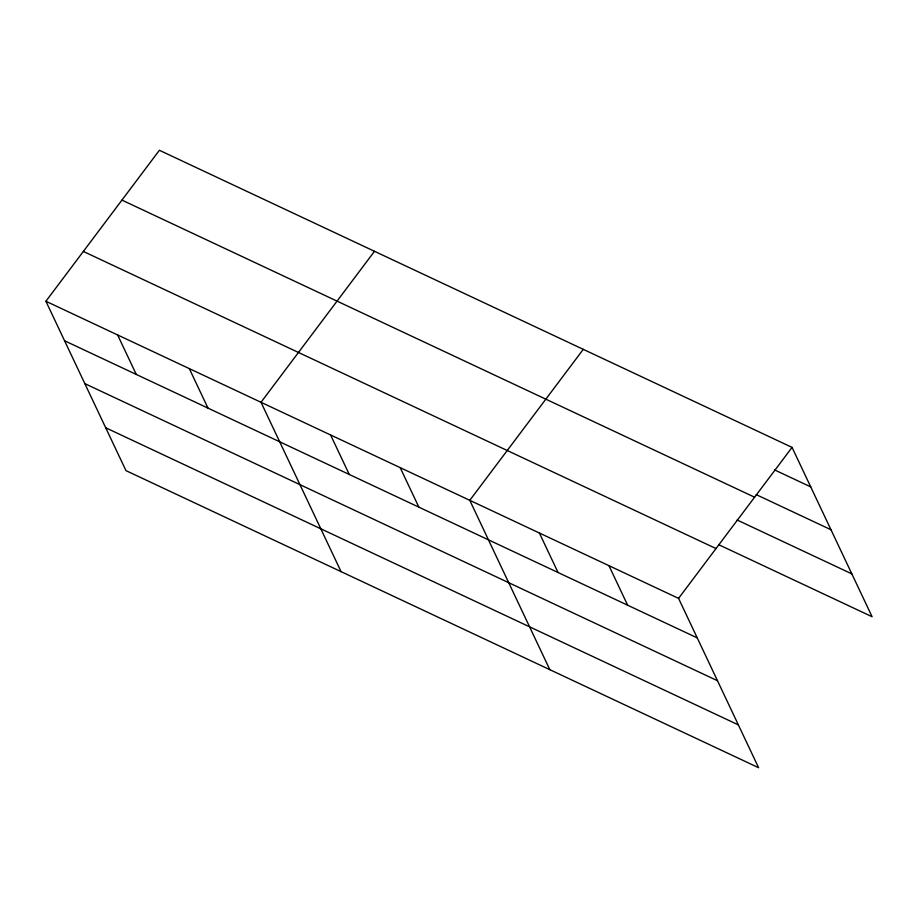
<?xml version="1.0" encoding="UTF-8"?>
<svg xmlns="http://www.w3.org/2000/svg" width="918" height="918" viewBox="0 0 918 918"><rect width="100%" height="100%" fill="white"/><g stroke="black" fill="none" stroke-linecap="round" stroke-linejoin="round"><path stroke-width="1.38" d="M45.9 301.265L678.563 598.375L758.612 767.723L125.95 470.613L45.9 301.265L159.388 150.277L792.05 447.387L872.1 616.735L718.737 544.707M374.498 251.291L261.01 402.291L341.06 571.627M583.274 349.345L469.786 500.333L549.836 669.681M678.563 598.375L792.05 447.387M774.631 469.936L810.72 486.884M756.225 494.63L830.974 529.732M121.933 200.101L754.596 497.212M737.143 520.013L851.847 573.888M83.354 251.44L716.017 548.551M64.57 340.762L697.232 637.884M84.823 383.621L717.486 680.731M105.696 427.765L738.359 724.876M608.967 565.695L627.637 605.203M539.382 533.014L558.052 572.511M400.191 467.652L418.86 507.149M330.595 434.971L349.265 474.468M189.303 368.611L207.973 408.108M117.607 334.944L136.277 374.441"/></g></svg>
